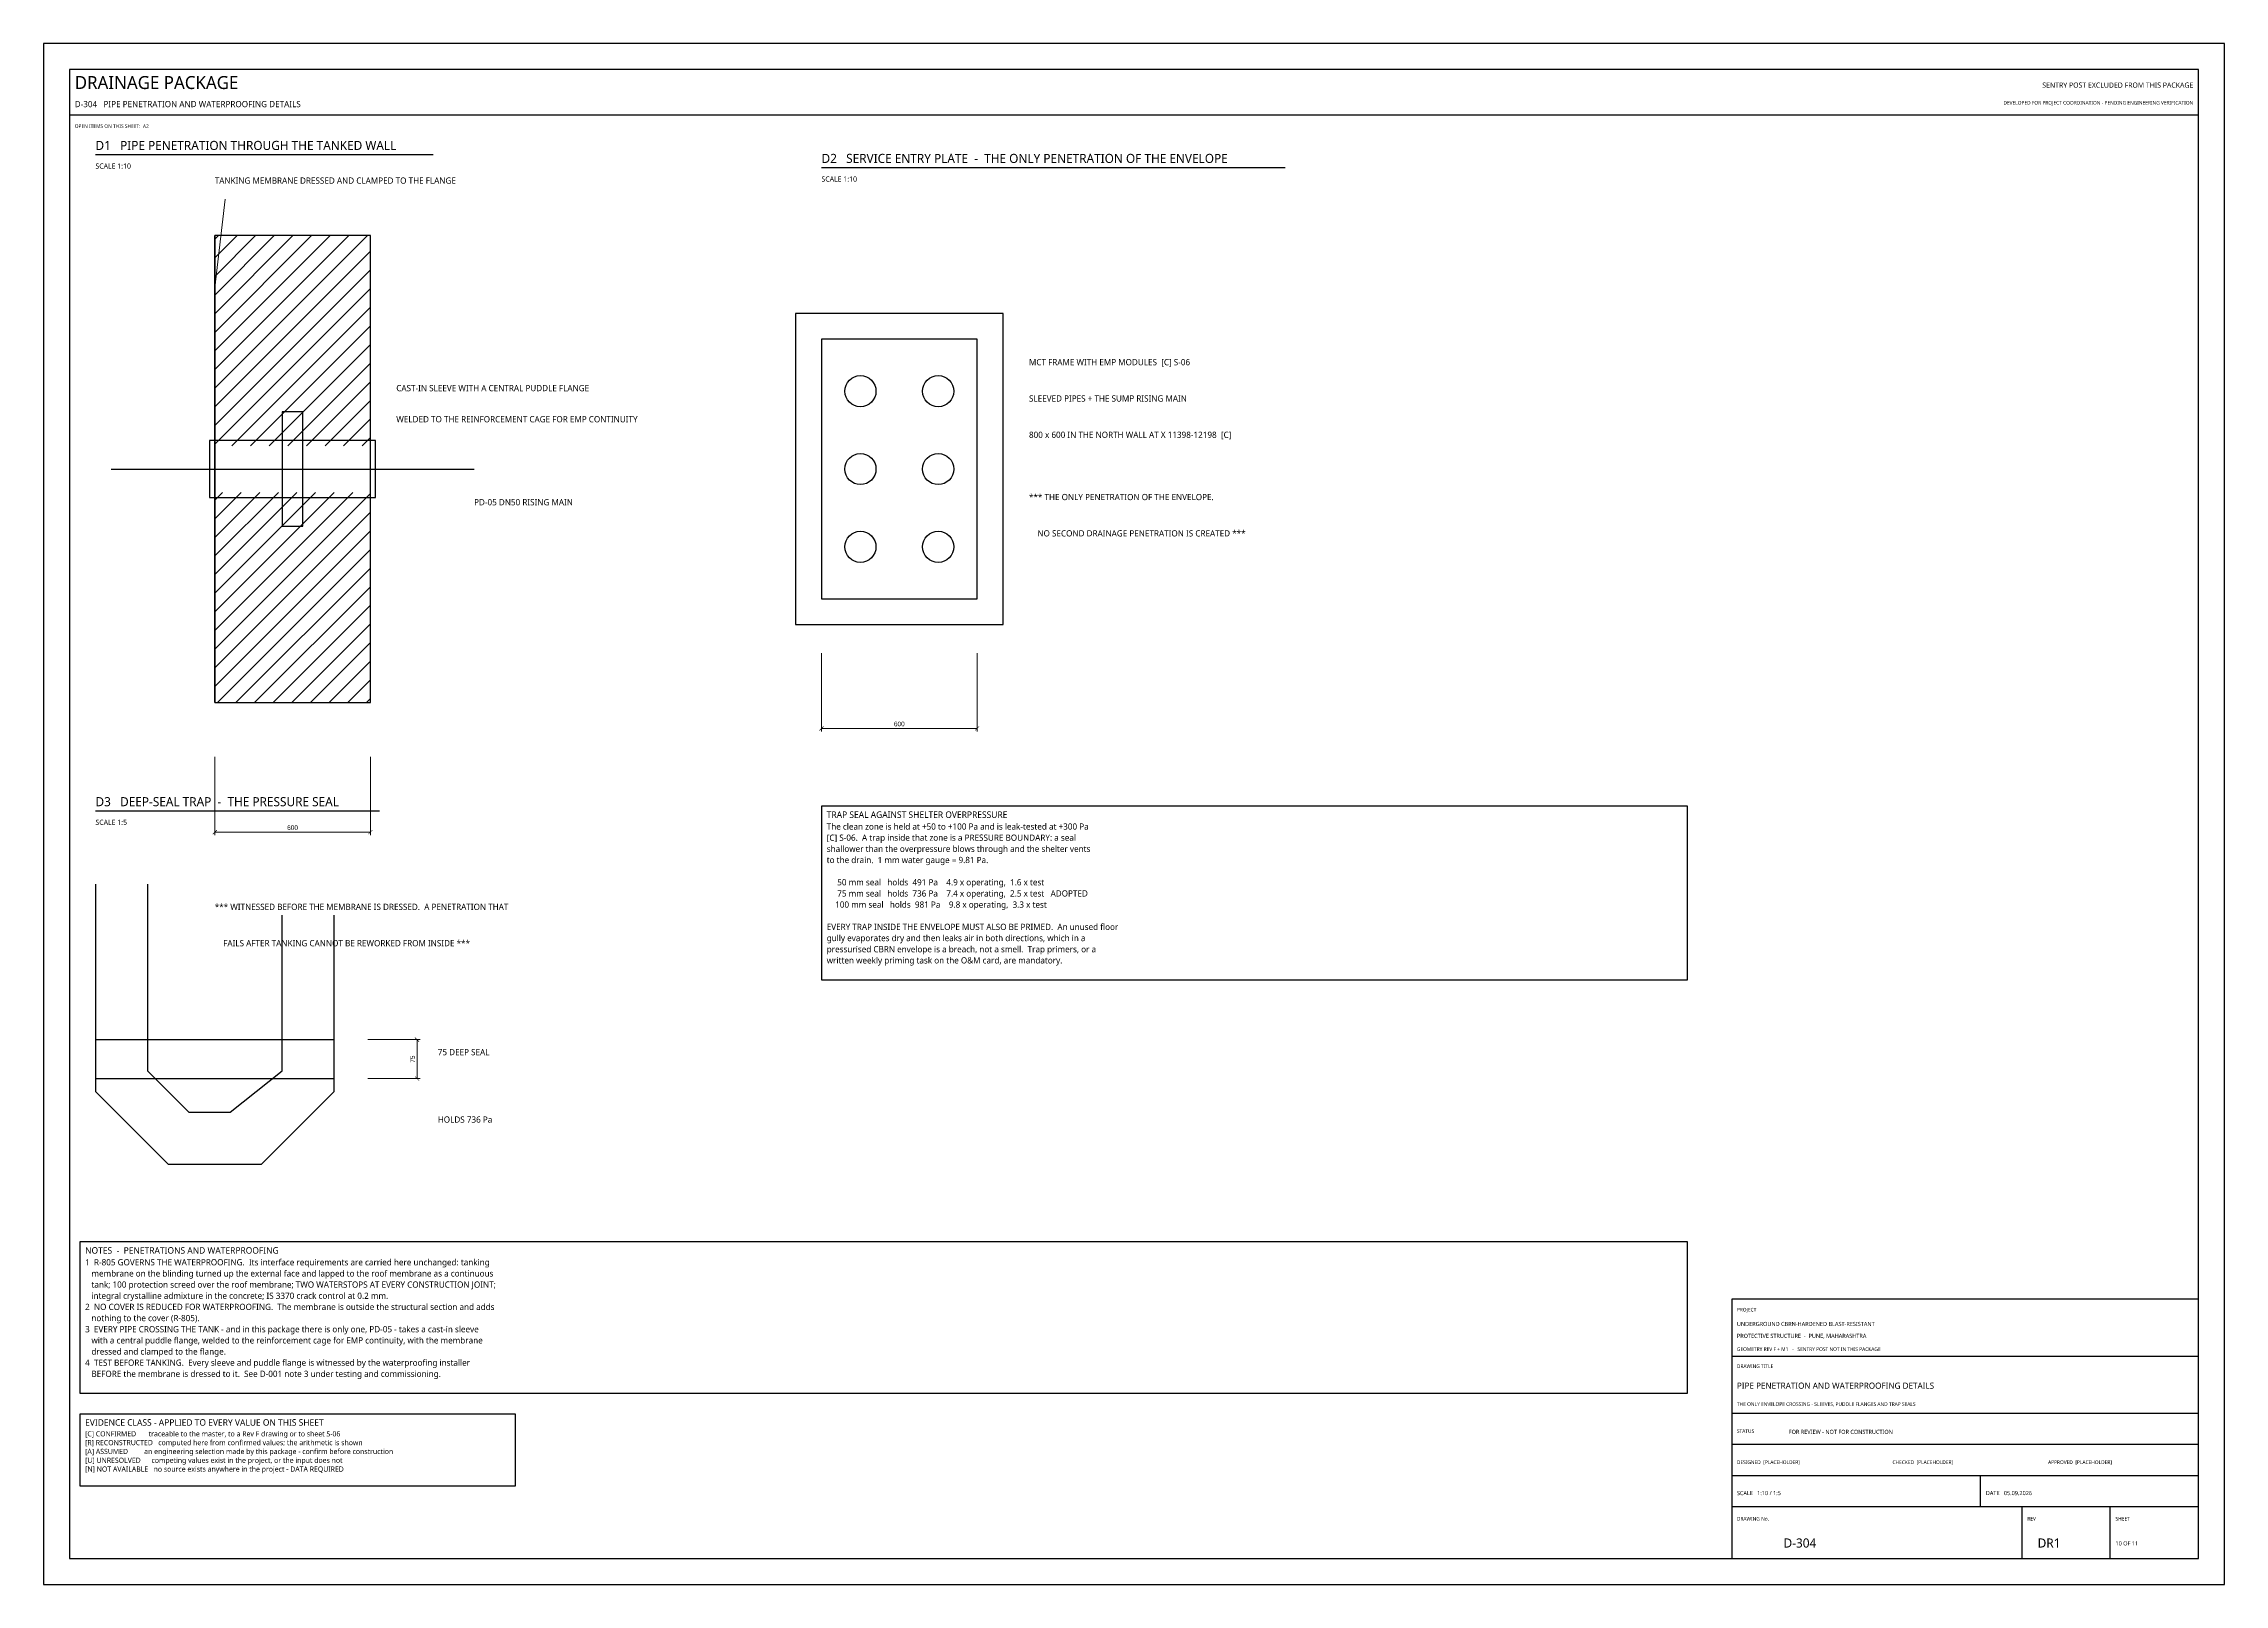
# Model space of a CAD drawing. Header units: millimetres. Extents: x 0 to 841, y 0 to 594.
import ezdxf
from ezdxf.enums import TextEntityAlignment as Align

# ---------------------------------------------------------------- set-up
doc = ezdxf.new("R2010")
doc.units = ezdxf.units.MM
for name, color, linetype in [('M-DAMPER', 6, 'Continuous'), ('M-FLAG', 1, 'Continuous'), ('M-STRUCT', 7, 'Continuous'), ('M-TEXT', 7, 'Continuous'), ('M-TITLE', 7, 'Continuous'), ('M-WATERPROOF', 30, 'Continuous'), ('P-DRAIN-RISING', 2, 'Continuous'), ('P-DRAIN-WASTE', 3, 'Continuous'), ('S-CALLOUT', 2, 'Continuous'), ('S-DIM', 4, 'Continuous'), ('S-HATCH', 8, 'Continuous'), ('S-NOTE', 7, 'Continuous'), ('S-TEXT', 7, 'Continuous'), ('S-TITLE', 7, 'Continuous')]:
    doc.layers.add(name, color=color, linetype=linetype)
doc.styles.add('OpenSans', font='OpenSans-Regular.ttf')
doc.dimstyles.new('SC-DIM', dxfattribs={"dimtxt": 1.8, "dimasz": 1.6, "dimexe": 1.2, "dimexo": 1, "dimgap": 0.8, "dimtad": 1, "dimdec": 0, "dimblk": 'ARCHTICK', "dimcen": 2.5, "dimclrd": 4, "dimclre": 4, "dimclrt": 4, "dimazin": 3, "dimtfac": 1, "dimtmove": 0, "dimatfit": 3, "dimlwd": 13, "dimlwe": 13})

# ---------------------------------------------------------------- blocks, each defined once
blk = doc.blocks.new('_ARCHTICK')
at = {"color": 0, "linetype": 'BYBLOCK', "const_width": 0.15}
blk.add_lwpolyline([(-0.5, -0.5), (0.5, 0.5)], dxfattribs=at)

msp = doc.modelspace()

# ---------------------------------------------------------------- hatches: boundary and pattern name
at = {"layer": 'S-HATCH'}
h = msp.add_hatch(dxfattribs=at)
h.set_pattern_fill('ANSI31', scale=1.6)
h.paths.add_polyline_path([(66, 340), (126, 340), (126, 520), (66, 520)])
h.paths.add_polyline_path([(66, 421), (126, 421), (126, 439), (66, 439)], flags=16)

# ---------------------------------------------------------------- linework, layer by layer
at = {"layer": 'M-DAMPER'}
for points in [[(300, 380), (360, 380), (360, 480), (300, 480)], [(92, 408), (100, 408), (100, 452), (92, 452)], [(64, 419), (128, 419), (128, 441), (64, 441)]]:
    msp.add_lwpolyline(points, close=True, dxfattribs=at)
for centre in [(315, 460), (345, 460), (315, 430), (345, 430), (315, 400), (345, 400)]:
    msp.add_circle(centre, 6, dxfattribs=at)
at = {"layer": 'M-STRUCT'}
for points in [[(66, 340), (126, 340), (126, 520), (66, 520)], [(290, 370), (370, 370), (370, 490), (290, 490)]]:
    msp.add_lwpolyline(points, close=True, dxfattribs=at)
at = {"layer": 'M-TITLE'}
for p, q in [((10, 566.5), (831, 566.5)), ((651, 88), (831, 88)), ((651, 66), (831, 66)), ((651, 54), (831, 54)), ((651, 42), (831, 42)), ((747, 30), (747, 42)), ((651, 30), (831, 30)), ((763, 10), (763, 30)), ((797, 10), (797, 30))]:
    msp.add_line(p, q, dxfattribs=at)
msp.add_lwpolyline([(651, 10), (831, 10), (831, 110), (651, 110)], close=True, dxfattribs=at)
at = {"layer": 'M-WATERPROOF'}
for p, q in [((66, 340), (66, 520)), ((20, 210), (112, 210)), ((20, 195), (112, 195))]:
    msp.add_line(p, q, dxfattribs=at)
at = {"layer": 'P-DRAIN-RISING'}
msp.add_line((26, 430), (166, 430), dxfattribs=at)
at = {"layer": 'P-DRAIN-WASTE'}
for points in [[(20, 270), (20, 190), (48, 162), (84, 162), (112, 190), (112, 258)], [(40, 270), (40, 198), (56, 182), (72, 182), (92, 198), (92, 258)]]:
    msp.add_lwpolyline(points, dxfattribs=at)
at = {"layer": 'S-TITLE'}
for p, q in [((20, 551.2), (150.173, 551.2)), ((300, 546.2), (478.821, 546.2)), ((20, 298.2), (129.485, 298.2))]:
    msp.add_line(p, q, dxfattribs=at)
for points in [[(0, 0), (841, 0), (841, 594), (0, 594)], [(10, 10), (831, 10), (831, 584), (10, 584)], [(300, 233.075), (634, 233.075), (634, 300), (300, 300)], [(14, 73.675), (634, 73.675), (634, 132), (14, 132)], [(14, 38.05), (182, 38.05), (182, 65.675), (14, 65.675)]]:
    msp.add_lwpolyline(points, close=True, dxfattribs=at)

# ---------------------------------------------------------------- texts
at = {"layer": 'M-DAMPER', "style": 'OpenSans'}
for s, p in [('MCT FRAME WITH EMP MODULES  [C] S-06', (380, 470)), ('CAST-IN SLEEVE WITH A CENTRAL PUDDLE FLANGE', (136, 460)), ('SLEEVED PIPES + THE SUMP RISING MAIN', (380, 456)), ('WELDED TO THE REINFORCEMENT CAGE FOR EMP CONTINUITY', (136, 448))]:
    msp.add_text(s, height=2.4, dxfattribs=at).set_placement(p)
at = {"layer": 'M-FLAG', "style": 'OpenSans'}
for s, height, p in [('DEVELOPED FOR PROJECT COORDINATION - PENDING ENGINEERING VERIFICATION', 1.4, (829, 570.5)), ('SENTRY POST EXCLUDED FROM THIS PACKAGE', 2, (829, 577))]:
    msp.add_text(s, height=height, dxfattribs=at).set_placement(p, align=Align.RIGHT)
for s, height, p in [('OPEN ITEMS ON THIS SHEET:  A2', 1.4, (12, 561.5)), ('*** THE ONLY PENETRATION OF THE ENVELOPE.', 2.4, (380, 418)), ('    NO SECOND DRAINAGE PENETRATION IS CREATED ***', 2.4, (380, 404)), ('*** WITNESSED BEFORE THE MEMBRANE IS DRESSED.  A PENETRATION THAT', 2.4, (66, 260)), ('    FAILS AFTER TANKING CANNOT BE REWORKED FROM INSIDE ***', 2.4, (66, 246)), ('FOR REVIEW - NOT FOR CONSTRUCTION', 1.6, (673, 58))]:
    msp.add_text(s, height=height, dxfattribs=at).set_placement(p)
at = {"layer": 'M-TEXT', "style": 'OpenSans'}
msp.add_text('800 x 600 IN THE NORTH WALL AT X 11398-12198  [C]', height=2.4, dxfattribs=at).set_placement((380, 442))
at = {"layer": 'M-TITLE', "style": 'OpenSans'}
for s, height, p in [('DRAINAGE PACKAGE', 5, (12, 576.5)), ('D-304   PIPE PENETRATION AND WATERPROOFING DETAILS', 2.4, (12, 569.5)), ('PROJECT', 1.4, (653, 105.2)), ('UNDERGROUND CBRN-HARDENED BLAST-RESISTANT', 1.6, (653, 99.6)), ('PROTECTIVE STRUCTURE  -  PUNE, MAHARASHTRA', 1.6, (653, 95)), ('GEOMETRY REV F + M1   -   SENTRY POST NOT IN THIS PACKAGE', 1.4, (653, 90)), ('DRAWING TITLE', 1.4, (653, 83.4)), ('PIPE PENETRATION AND WATERPROOFING DETAILS', 2.4, (653, 75.4)), ('THE ONLY ENVELOPE CROSSING - SLEEVES, PUDDLE FLANGES AND TRAP SEALS', 1.4, (653, 68.8)), ('STATUS', 1.4, (653, 58.4)), ('DESIGNED  [PLACEHOLDER]', 1.4, (653, 46.4)), ('CHECKED  [PLACEHOLDER]', 1.4, (713, 46.4)), ('APPROVED  [PLACEHOLDER]', 1.4, (773, 46.4)), ('SCALE   1:10 / 1:5', 1.6, (653, 34.4)), ('DATE   05.09.2026', 1.6, (749, 34.4)), ('DRAWING No.', 1.4, (653, 24.6)), ('REV', 1.4, (765, 24.6)), ('SHEET', 1.4, (799, 24.6)), ('D-304', 3.5, (671, 14.2)), ('DR1', 3.5, (769, 14.2)), ('10 OF 11', 1.6, (799, 15))]:
    msp.add_text(s, height=height, dxfattribs=at).set_placement(p)
at = {"layer": 'M-WATERPROOF', "style": 'OpenSans'}
for s, p in [('TANKING MEMBRANE DRESSED AND CLAMPED TO THE FLANGE', (66, 540)), ('75 DEEP SEAL', (152, 204)), ('HOLDS 736 Pa', (152, 178))]:
    msp.add_text(s, height=2.4, dxfattribs=at).set_placement(p)
at = {"layer": 'P-DRAIN-RISING', "style": 'OpenSans'}
msp.add_text('PD-05 DN50 RISING MAIN', height=2.4, dxfattribs=at).set_placement((166, 416))
at = {"layer": 'S-NOTE', "style": 'OpenSans'}
for s, height, p in [('The clean zone is held at +50 to +100 Pa and is leak-tested at +300 Pa', 2.4, (302, 290.975)), ('[C] S-06.  A trap inside that zone is a PRESSURE BOUNDARY: a seal', 2.4, (302, 286.675)), ('to the drain.  1 mm water gauge = 9.81 Pa.', 2.4, (302, 278.075)), ('shallower than the overpressure blows through and the shelter vents', 2.4, (302, 282.375)), ('     50 mm seal   holds  491 Pa    4.9 x operating,  1.6 x test', 2.4, (302, 269.475)), ('    100 mm seal   holds  981 Pa    9.8 x operating,  3.3 x test', 2.4, (302, 260.875)), ('     75 mm seal   holds  736 Pa    7.4 x operating,  2.5 x test   ADOPTED', 2.4, (302, 265.175)), ('EVERY TRAP INSIDE THE ENVELOPE MUST ALSO BE PRIMED.  An unused floor', 2.4, (302, 252.275)), ('gully evaporates dry and then leaks air in both directions, which in a', 2.4, (302, 247.975)), ('pressurised CBRN envelope is a breach, not a smell.  Trap primers, or a', 2.4, (302, 243.675)), ('written weekly priming task on the O&M card, are mandatory.', 2.4, (302, 239.375)), ('1  R-805 GOVERNS THE WATERPROOFING.  Its interface requirements are carried here unchanged: tanking', 2.4, (16, 122.975)), ('   membrane on the blinding turned up the external face and lapped to the roof membrane as a continuous', 2.4, (16, 118.675)), ('   tank; 100 protection screed over the roof membrane; TWO WATERSTOPS AT EVERY CONSTRUCTION JOINT;', 2.4, (16, 114.375)), ('   integral crystalline admixture in the concrete; IS 3370 crack control at 0.2 mm.', 2.4, (16, 110.075)), ('2  NO COVER IS REDUCED FOR WATERPROOFING.  The membrane is outside the structural section and adds', 2.4, (16, 105.775)), ('   nothing to the cover (R-805).', 2.4, (16, 101.475)), ('3  EVERY PIPE CROSSING THE TANK - and in this package there is only one, PD-05 - takes a cast-in sleeve', 2.4, (16, 97.175)), ('   with a central puddle flange, welded to the reinforcement cage for EMP continuity, with the membrane', 2.4, (16, 92.875)), ('4  TEST BEFORE TANKING.  Every sleeve and puddle flange is witnessed by the waterproofing installer', 2.4, (16, 84.275)), ('   dressed and clamped to the flange.', 2.4, (16, 88.575)), ('   BEFORE the membrane is dressed to it.  See D-001 note 3 under testing and commissioning.', 2.4, (16, 79.975)), ('[C] CONFIRMED       traceable to the master, to a Rev F drawing or to sheet S-06', 2, (16, 57.05)), ('[R] RECONSTRUCTED   computed here from confirmed values; the arithmetic is shown', 2, (16, 53.65)), ('[A] ASSUMED         an engineering selection made by this package - confirm before construction', 2, (16, 50.25)), ('[U] UNRESOLVED      competing values exist in the project, or the input does not', 2, (16, 46.85)), ('[N] NOT AVAILABLE   no source exists anywhere in the project - DATA REQUIRED', 2, (16, 43.45))]:
    msp.add_text(s, height=height, dxfattribs=at).set_placement(p)
at = {"layer": 'S-TEXT', "style": 'OpenSans'}
for s, p in [('SCALE 1:10', (20, 545.8)), ('SCALE 1:10', (300, 540.8)), ('SCALE 1:5', (20, 292.8))]:
    msp.add_text(s, height=2, dxfattribs=at).set_placement(p)
at = {"layer": 'S-TITLE', "style": 'OpenSans'}
for s, height, p in [('D1   PIPE PENETRATION THROUGH THE TANKED WALL', 3.5, (20, 553)), ('D2   SERVICE ENTRY PLATE  -  THE ONLY PENETRATION OF THE ENVELOPE', 3.5, (300, 548)), ('D3   DEEP-SEAL TRAP  -  THE PRESSURE SEAL', 3.5, (20, 300)), ('TRAP SEAL AGAINST SHELTER OVERPRESSURE', 2.5, (302, 295.5)), ('NOTES  -  PENETRATIONS AND WATERPROOFING', 2.5, (16, 127.5)), ('EVIDENCE CLASS - APPLIED TO EVERY VALUE ON THIS SHEET', 2.5, (16, 61.175))]:
    msp.add_text(s, height=height, dxfattribs=at).set_placement(p)

# ---------------------------------------------------------------- dimensions: what is measured, and where the dimension line sits
at = {"layer": 'S-DIM'}
for base, p1, p2 in [((300, 330), (300, 360), (360, 360)), ((66, 290), (66, 320), (126, 320))]:
    msp.add_linear_dim(base=base, p1=p1, p2=p2, dimstyle='SC-DIM', override={"dimlfac": 10}, dxfattribs=at).render()
msp.add_linear_dim(base=(144, 195), p1=(124, 195), p2=(124, 210), angle=90, dimstyle='SC-DIM', override={"dimlfac": 5}, dxfattribs=at).render()

# ---------------------------------------------------------------- leaders
at = {"layer": 'S-CALLOUT'}
msp.add_leader([(66, 500), (70, 534)], dimstyle='SC-DIM', dxfattribs=at)

doc.saveas('drawing.dxf')
